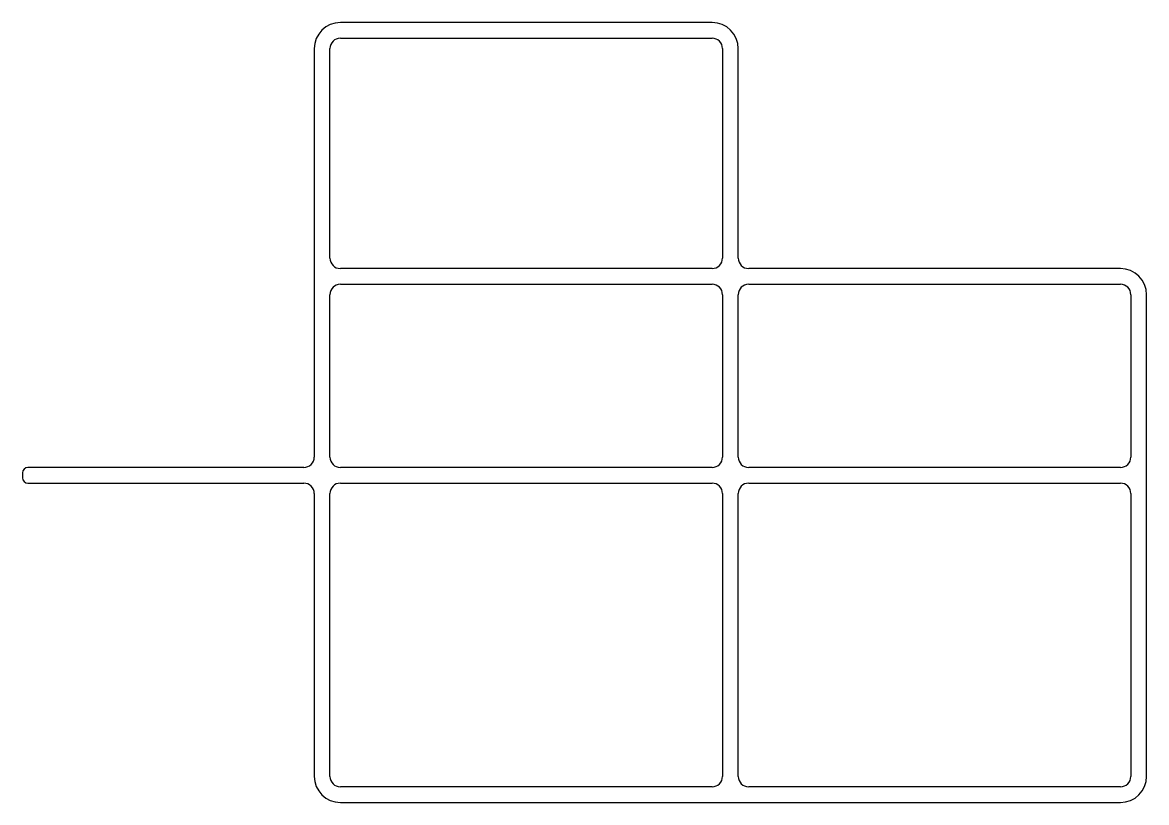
# Model space of a CAD drawing. Extents: x 2606 to 2820, y 1224 to 1373.
import ezdxf

# ---------------------------------------------------------------- set-up
doc = ezdxf.new("R2010")
doc.units = 0
doc.layers.get('0').update_dxf_attribs({"linetype": 'CONTINUOUS'})

msp = doc.modelspace()

# ---------------------------------------------------------------- linework, layer by layer
for p, q in [((2737.46, 1372.65), (2666.46, 1372.65)), ((2666.46, 1369.65), (2737.46, 1369.65)), ((2661.46, 1367.65), (2661.46, 1289.65)), ((2664.46, 1327.65), (2664.46, 1367.65)), ((2739.46, 1367.65), (2739.46, 1327.65)), ((2742.46, 1327.65), (2742.46, 1367.65)), ((2737.46, 1325.65), (2666.46, 1325.65)), ((2815.46, 1325.65), (2744.46, 1325.65)), ((2664.46, 1289.65), (2664.46, 1320.65)), ((2666.46, 1322.65), (2737.46, 1322.65)), ((2739.46, 1320.65), (2739.46, 1289.65)), ((2742.46, 1289.65), (2742.46, 1320.65)), ((2744.46, 1322.65), (2815.46, 1322.65)), ((2817.46, 1320.65), (2817.46, 1289.65)), ((2820.46, 1228.65), (2820.46, 1320.65)), ((2605.73, 1286.65), (2605.73, 1285.65)), ((2659.46, 1287.65), (2606.73, 1287.65)), ((2737.46, 1287.65), (2666.46, 1287.65)), ((2815.46, 1287.65), (2744.46, 1287.65)), ((2606.73, 1284.65), (2659.46, 1284.65)), ((2666.46, 1284.65), (2737.46, 1284.65)), ((2744.46, 1284.65), (2815.46, 1284.65)), ((2661.46, 1282.65), (2661.46, 1228.65)), ((2664.46, 1228.65), (2664.46, 1282.65)), ((2739.46, 1282.65), (2739.46, 1228.65)), ((2742.46, 1228.65), (2742.46, 1282.65)), ((2817.46, 1282.65), (2817.46, 1228.65)), ((2737.46, 1226.65), (2666.46, 1226.65)), ((2815.46, 1226.65), (2744.46, 1226.65)), ((2666.46, 1223.65), (2815.46, 1223.65))]:
    msp.add_line(p, q)
for centre, radius, start, end in [((2666.46, 1367.65), 5, 90, 180), ((2737.46, 1367.65), 5, 0, 90), ((2666.46, 1367.65), 2, 90, 180), ((2737.46, 1367.65), 2, 0, 90), ((2666.46, 1327.65), 2, 180, 270), ((2737.46, 1327.65), 2, 270, 0), ((2744.46, 1327.65), 2, 180, 270), ((2815.46, 1320.65), 5, 0, 90), ((2666.46, 1320.65), 2, 90, 180), ((2737.46, 1320.65), 2, 0, 90), ((2744.46, 1320.65), 2, 90, 180), ((2815.46, 1320.65), 2, 0, 90), ((2659.46, 1289.65), 2, 270, 0), ((2666.46, 1289.65), 2, 180, 270), ((2737.46, 1289.65), 2, 270, 0), ((2744.46, 1289.65), 2, 180, 270), ((2815.46, 1289.65), 2, 270, 0), ((2606.73, 1286.65), 1, 90, 180), ((2606.73, 1285.65), 1, 180, 270), ((2659.46, 1282.65), 2, 0, 90), ((2666.46, 1282.65), 2, 90, 180), ((2737.46, 1282.65), 2, 0, 90), ((2744.46, 1282.65), 2, 90, 180), ((2815.46, 1282.65), 2, 0, 90), ((2666.46, 1228.65), 5, 180, 270), ((2666.46, 1228.65), 2, 180, 270), ((2737.46, 1228.65), 2, 270, 0), ((2744.46, 1228.65), 2, 180, 270), ((2815.46, 1228.65), 2, 270, 0), ((2815.46, 1228.65), 5, 270, 0)]:
    msp.add_arc(centre, radius, start, end)

doc.saveas('drawing.dxf')
